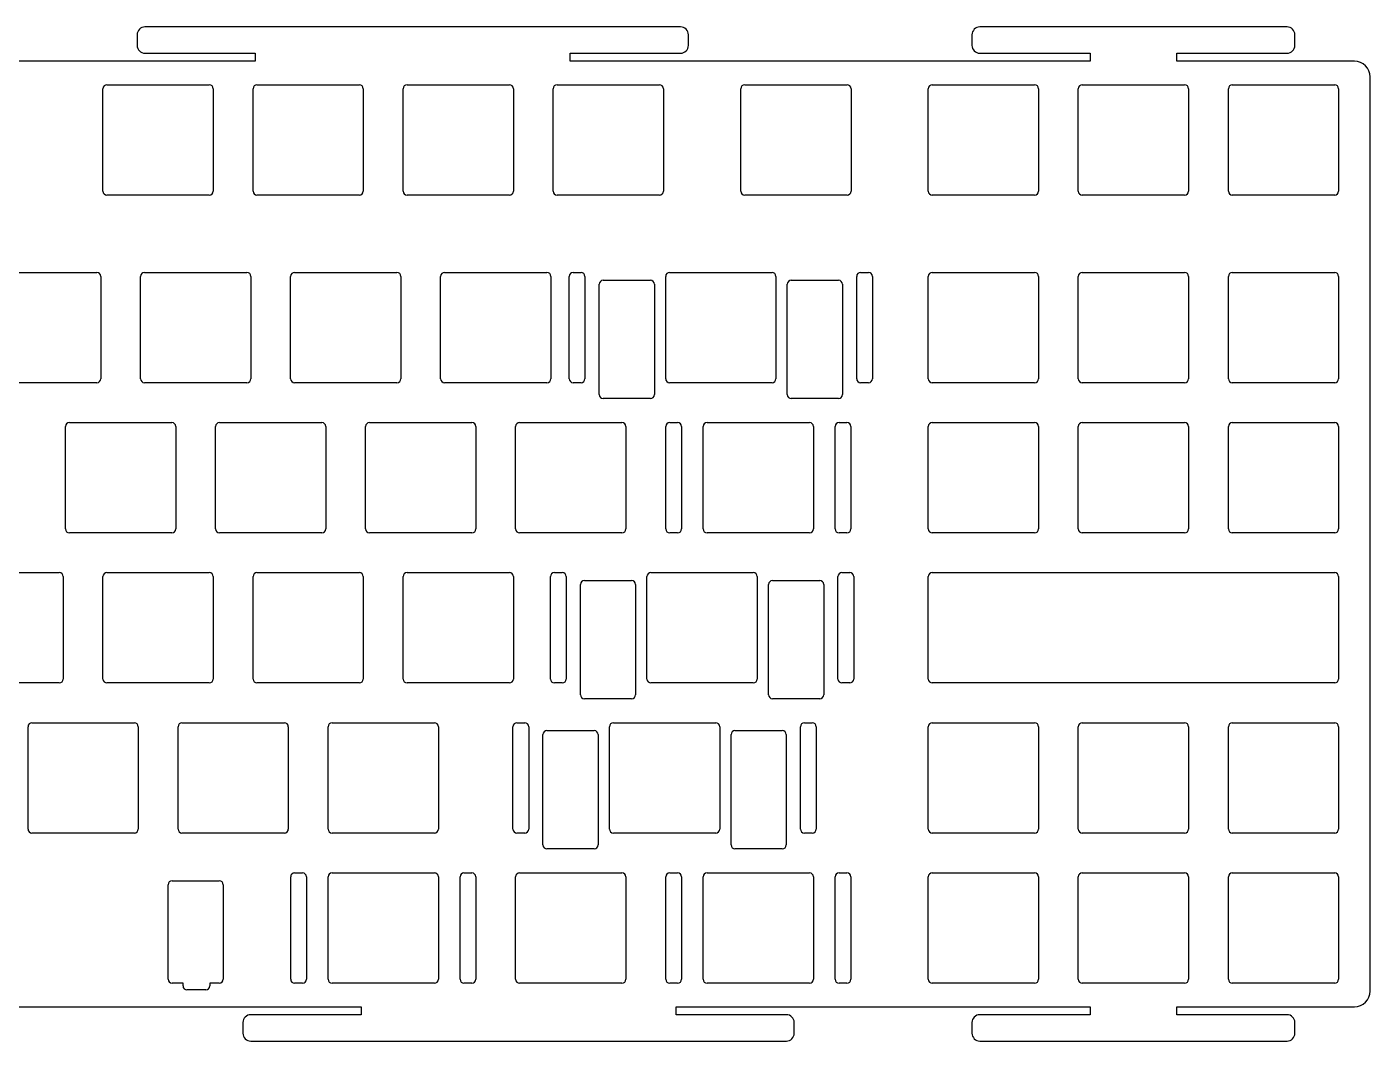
# Model space of a CAD drawing. Header units: millimetres. Extents: x -366 to -15, y -139 to -11.
# Drawn here: x -186 to -15.5, y -139.2 to -10.5 of the extents above; entities that cross this region are included whole.
import ezdxf

# ---------------------------------------------------------------- set-up
doc = ezdxf.new("R2010")
doc.units = ezdxf.units.MM
doc.header["$MEASUREMENT"] = 0

msp = doc.modelspace()

# ---------------------------------------------------------------- linework, layer by layer
for p, q in [((-172.01, -11.52, 0), (-172.01, -12.87, 0)), ((-103.01, -10.52, 0), (-171.01, -10.52, 0)), ((-102.01, -12.87, 0), (-102.01, -11.52, 0)), ((-66.01, -11.52, 0), (-66.01, -12.87, 0)), ((-26.01, -10.52, 0), (-65.01, -10.52, 0)), ((-25.01, -12.87, 0), (-25.01, -11.52, 0)), ((-157.01, -14.87, 0), (-224.52, -14.87, 0)), ((-171.01, -13.87, 0), (-157.01, -13.87, 0)), ((-157.01, -13.87, 0), (-157.01, -14.87, 0)), ((-117.01, -14.87, 0), (-117.01, -13.87, 0)), ((-117.01, -13.87, 0), (-103.01, -13.87, 0)), ((-51.01, -14.87, 0), (-117.01, -14.87, 0)), ((-65.01, -13.87, 0), (-51.01, -13.87, 0)), ((-51.01, -13.87, 0), (-51.01, -14.87, 0)), ((-40.01, -14.87, 0), (-40.01, -13.87, 0)), ((-40.01, -13.87, 0), (-26.01, -13.87, 0)), ((-17.46, -14.87, 0), (-40.01, -14.87, 0)), ((-15.46, -132.88, 0), (-15.46, -16.87, 0)), ((-176.34, -31.37, 0), (-176.34, -18.37, 0)), ((-175.84, -17.87, 0), (-162.84, -17.87, 0)), ((-162.34, -18.37, 0), (-162.34, -31.37, 0)), ((-157.29, -31.37, 0), (-157.29, -18.37, 0)), ((-156.79, -17.87, 0), (-143.79, -17.87, 0)), ((-143.29, -18.37, 0), (-143.29, -31.37, 0)), ((-138.24, -31.37, 0), (-138.24, -18.37, 0)), ((-137.74, -17.87, 0), (-124.74, -17.87, 0)), ((-124.24, -18.37, 0), (-124.24, -31.37, 0)), ((-119.19, -31.37, 0), (-119.19, -18.37, 0)), ((-118.69, -17.87, 0), (-105.69, -17.87, 0)), ((-105.19, -18.37, 0), (-105.19, -31.37, 0)), ((-95.37, -31.37, 0), (-95.37, -18.37, 0)), ((-94.87, -17.87, 0), (-81.87, -17.87, 0)), ((-81.37, -18.37, 0), (-81.37, -31.37, 0)), ((-71.56, -31.37, 0), (-71.56, -18.37, 0)), ((-71.06, -17.87, 0), (-58.06, -17.87, 0)), ((-57.56, -18.37, 0), (-57.56, -31.37, 0)), ((-52.51, -31.37, 0), (-52.51, -18.37, 0)), ((-52.01, -17.87, 0), (-39.01, -17.87, 0)), ((-38.51, -18.37, 0), (-38.51, -31.37, 0)), ((-33.46, -31.37, 0), (-33.46, -18.37, 0)), ((-32.96, -17.87, 0), (-19.96, -17.87, 0)), ((-19.46, -18.37, 0), (-19.46, -31.37, 0)), ((-162.84, -31.87, 0), (-175.84, -31.87, 0)), ((-143.79, -31.87, 0), (-156.79, -31.87, 0)), ((-124.74, -31.87, 0), (-137.74, -31.87, 0)), ((-105.69, -31.87, 0), (-118.69, -31.87, 0)), ((-81.87, -31.87, 0), (-94.87, -31.87, 0)), ((-58.06, -31.87, 0), (-71.06, -31.87, 0)), ((-39.01, -31.87, 0), (-52.01, -31.87, 0)), ((-19.96, -31.87, 0), (-32.96, -31.87, 0)), ((-190.12, -41.68, 0), (-177.12, -41.68, 0)), ((-176.62, -42.18, 0), (-176.62, -55.18, 0)), ((-171.57, -55.18, 0), (-171.57, -42.18, 0)), ((-171.07, -41.68, 0), (-158.07, -41.68, 0)), ((-157.57, -42.18, 0), (-157.57, -55.18, 0)), ((-152.52, -55.18, 0), (-152.52, -42.18, 0)), ((-152.02, -41.68, 0), (-139.02, -41.68, 0)), ((-138.52, -42.18, 0), (-138.52, -55.18, 0)), ((-133.47, -55.18, 0), (-133.47, -42.18, 0)), ((-132.97, -41.68, 0), (-119.97, -41.68, 0)), ((-119.47, -42.18, 0), (-119.47, -55.18, 0)), ((-117.15, -55.18, 0), (-117.15, -42.18, 0)), ((-116.65, -41.68, 0), (-115.65, -41.68, 0)), ((-115.15, -42.18, 0), (-115.15, -55.18, 0)), ((-104.9, -55.18, 0), (-104.9, -42.18, 0)), ((-104.4, -41.68, 0), (-91.4, -41.68, 0)), ((-90.9, -42.18, 0), (-90.9, -55.18, 0)), ((-80.65, -55.18, 0), (-80.65, -42.18, 0)), ((-80.15, -41.68, 0), (-79.15, -41.68, 0)), ((-78.65, -42.18, 0), (-78.65, -55.18, 0)), ((-71.56, -55.18, 0), (-71.56, -42.18, 0)), ((-71.06, -41.68, 0), (-58.06, -41.68, 0)), ((-57.56, -42.18, 0), (-57.56, -55.18, 0)), ((-52.51, -55.18, 0), (-52.51, -42.18, 0)), ((-52.01, -41.68, 0), (-39.01, -41.68, 0)), ((-38.51, -42.18, 0), (-38.51, -55.18, 0)), ((-33.46, -55.18, 0), (-33.46, -42.18, 0)), ((-32.96, -41.68, 0), (-19.96, -41.68, 0)), ((-19.46, -42.18, 0), (-19.46, -55.18, 0)), ((-113.34, -57.18, 0), (-113.34, -43.18, 0)), ((-112.84, -42.68, 0), (-106.84, -42.68, 0)), ((-106.34, -43.18, 0), (-106.34, -57.18, 0)), ((-89.46, -57.18, 0), (-89.46, -43.18, 0)), ((-88.96, -42.68, 0), (-82.96, -42.68, 0)), ((-82.46, -43.18, 0), (-82.46, -57.18, 0)), ((-177.12, -55.68, 0), (-190.12, -55.68, 0)), ((-158.07, -55.68, 0), (-171.07, -55.68, 0)), ((-139.02, -55.68, 0), (-152.02, -55.68, 0)), ((-119.97, -55.68, 0), (-132.97, -55.68, 0)), ((-115.65, -55.68, 0), (-116.65, -55.68, 0)), ((-91.4, -55.68, 0), (-104.4, -55.68, 0)), ((-79.15, -55.68, 0), (-80.15, -55.68, 0)), ((-58.06, -55.68, 0), (-71.06, -55.68, 0)), ((-39.01, -55.68, 0), (-52.01, -55.68, 0)), ((-19.96, -55.68, 0), (-32.96, -55.68, 0)), ((-106.84, -57.68, 0), (-112.84, -57.68, 0)), ((-82.96, -57.68, 0), (-88.96, -57.68, 0)), ((-181.1, -74.23, 0), (-181.1, -61.23, 0)), ((-180.6, -60.73, 0), (-167.6, -60.73, 0)), ((-167.1, -61.23, 0), (-167.1, -74.23, 0)), ((-162.05, -74.23, 0), (-162.05, -61.23, 0)), ((-161.55, -60.73, 0), (-148.55, -60.73, 0)), ((-148.05, -61.23, 0), (-148.05, -74.23, 0)), ((-143, -74.23, 0), (-143, -61.23, 0)), ((-142.5, -60.73, 0), (-129.5, -60.73, 0)), ((-129, -61.23, 0), (-129, -74.23, 0)), ((-123.95, -74.23, 0), (-123.95, -61.23, 0)), ((-123.45, -60.73, 0), (-110.45, -60.73, 0)), ((-109.95, -61.23, 0), (-109.95, -74.23, 0)), ((-104.89, -74.23, 0), (-104.89, -61.23, 0)), ((-104.39, -60.73, 0), (-103.39, -60.73, 0)), ((-102.89, -61.23, 0), (-102.89, -74.23, 0)), ((-100.14, -74.23, 0), (-100.14, -61.23, 0)), ((-99.64, -60.73, 0), (-86.64, -60.73, 0)), ((-86.14, -61.23, 0), (-86.14, -74.23, 0)), ((-83.39, -74.23, 0), (-83.39, -61.23, 0)), ((-82.89, -60.73, 0), (-81.89, -60.73, 0)), ((-81.39, -61.23, 0), (-81.39, -74.23, 0)), ((-71.56, -74.23, 0), (-71.56, -61.23, 0)), ((-71.06, -60.73, 0), (-58.06, -60.73, 0)), ((-57.56, -61.23, 0), (-57.56, -74.23, 0)), ((-52.51, -74.23, 0), (-52.51, -61.23, 0)), ((-52.01, -60.73, 0), (-39.01, -60.73, 0)), ((-38.51, -61.23, 0), (-38.51, -74.23, 0)), ((-33.46, -74.23, 0), (-33.46, -61.23, 0)), ((-32.96, -60.73, 0), (-19.96, -60.73, 0)), ((-19.46, -61.23, 0), (-19.46, -74.23, 0)), ((-167.6, -74.73, 0), (-180.6, -74.73, 0)), ((-148.55, -74.73, 0), (-161.55, -74.73, 0)), ((-129.5, -74.73, 0), (-142.5, -74.73, 0)), ((-110.45, -74.73, 0), (-123.45, -74.73, 0)), ((-103.39, -74.73, 0), (-104.39, -74.73, 0)), ((-86.64, -74.73, 0), (-99.64, -74.73, 0)), ((-81.89, -74.73, 0), (-82.89, -74.73, 0)), ((-58.06, -74.73, 0), (-71.06, -74.73, 0)), ((-39.01, -74.73, 0), (-52.01, -74.73, 0)), ((-19.96, -74.73, 0), (-32.96, -74.73, 0)), ((-194.89, -79.78, 0), (-181.89, -79.78, 0)), ((-175.84, -79.78, 0), (-162.84, -79.78, 0)), ((-156.79, -79.78, 0), (-143.79, -79.78, 0)), ((-137.74, -79.78, 0), (-124.74, -79.78, 0)), ((-119.03, -79.78, 0), (-118.03, -79.78, 0)), ((-106.78, -79.78, 0), (-93.78, -79.78, 0)), ((-82.53, -79.78, 0), (-81.53, -79.78, 0)), ((-71.06, -79.78, 0), (-19.96, -79.78, 0)), ((-181.39, -80.28, 0), (-181.39, -93.28, 0)), ((-176.34, -93.28, 0), (-176.34, -80.28, 0)), ((-162.34, -80.28, 0), (-162.34, -93.28, 0)), ((-157.29, -93.28, 0), (-157.29, -80.28, 0)), ((-143.29, -80.28, 0), (-143.29, -93.28, 0)), ((-138.24, -93.28, 0), (-138.24, -80.28, 0)), ((-124.24, -80.28, 0), (-124.24, -93.28, 0)), ((-119.53, -93.28, 0), (-119.53, -80.28, 0)), ((-117.53, -80.28, 0), (-117.53, -93.28, 0)), ((-115.72, -95.28, 0), (-115.72, -81.28, 0)), ((-115.22, -80.78, 0), (-109.22, -80.78, 0)), ((-108.72, -81.28, 0), (-108.72, -95.28, 0)), ((-107.28, -93.28, 0), (-107.28, -80.28, 0)), ((-93.28, -80.28, 0), (-93.28, -93.28, 0)), ((-91.84, -95.28, 0), (-91.84, -81.28, 0)), ((-91.34, -80.78, 0), (-85.34, -80.78, 0)), ((-84.84, -81.28, 0), (-84.84, -95.28, 0)), ((-83.03, -93.28, 0), (-83.03, -80.28, 0)), ((-81.03, -80.28, 0), (-81.03, -93.28, 0)), ((-71.56, -93.28, 0), (-71.56, -80.28, 0)), ((-19.46, -80.28, 0), (-19.46, -93.28, 0)), ((-181.89, -93.78, 0), (-194.89, -93.78, 0)), ((-162.84, -93.78, 0), (-175.84, -93.78, 0)), ((-143.79, -93.78, 0), (-156.79, -93.78, 0)), ((-124.74, -93.78, 0), (-137.74, -93.78, 0)), ((-118.03, -93.78, 0), (-119.03, -93.78, 0)), ((-93.78, -93.78, 0), (-106.78, -93.78, 0)), ((-81.53, -93.78, 0), (-82.53, -93.78, 0)), ((-19.96, -93.78, 0), (-71.06, -93.78, 0)), ((-109.22, -95.78, 0), (-115.22, -95.78, 0)), ((-85.34, -95.78, 0), (-91.34, -95.78, 0)), ((-185.36, -98.83, 0), (-172.36, -98.83, 0)), ((-166.31, -98.83, 0), (-153.31, -98.83, 0)), ((-147.26, -98.83, 0), (-134.26, -98.83, 0)), ((-123.79, -98.83, 0), (-122.79, -98.83, 0)), ((-111.54, -98.83, 0), (-98.54, -98.83, 0)), ((-87.29, -98.83, 0), (-86.29, -98.83, 0)), ((-71.06, -98.83, 0), (-58.06, -98.83, 0)), ((-52.01, -98.83, 0), (-39.01, -98.83, 0)), ((-32.96, -98.83, 0), (-19.96, -98.83, 0)), ((-185.86, -112.33, 0), (-185.86, -99.33, 0)), ((-171.86, -99.33, 0), (-171.86, -112.33, 0)), ((-166.81, -112.33, 0), (-166.81, -99.33, 0)), ((-152.81, -99.33, 0), (-152.81, -112.33, 0)), ((-147.76, -112.33, 0), (-147.76, -99.33, 0)), ((-133.76, -99.33, 0), (-133.76, -112.33, 0)), ((-124.29, -112.33, 0), (-124.29, -99.33, 0)), ((-122.29, -99.33, 0), (-122.29, -112.33, 0)), ((-120.48, -114.33, 0), (-120.48, -100.33, 0)), ((-119.98, -99.83, 0), (-113.98, -99.83, 0)), ((-113.48, -100.33, 0), (-113.48, -114.33, 0)), ((-112.04, -112.33, 0), (-112.04, -99.33, 0)), ((-98.04, -99.33, 0), (-98.04, -112.33, 0)), ((-96.6, -114.33, 0), (-96.6, -100.33, 0)), ((-96.1, -99.83, 0), (-90.1, -99.83, 0)), ((-89.6, -100.33, 0), (-89.6, -114.33, 0)), ((-87.79, -112.33, 0), (-87.79, -99.33, 0)), ((-85.79, -99.33, 0), (-85.79, -112.33, 0)), ((-71.56, -112.33, 0), (-71.56, -99.33, 0)), ((-57.56, -99.33, 0), (-57.56, -112.33, 0)), ((-52.51, -112.33, 0), (-52.51, -99.33, 0)), ((-38.51, -99.33, 0), (-38.51, -112.33, 0)), ((-33.46, -112.33, 0), (-33.46, -99.33, 0)), ((-19.46, -99.33, 0), (-19.46, -112.33, 0)), ((-172.36, -112.83, 0), (-185.36, -112.83, 0)), ((-153.31, -112.83, 0), (-166.31, -112.83, 0)), ((-134.26, -112.83, 0), (-147.26, -112.83, 0)), ((-122.79, -112.83, 0), (-123.79, -112.83, 0)), ((-98.54, -112.83, 0), (-111.54, -112.83, 0)), ((-86.29, -112.83, 0), (-87.29, -112.83, 0)), ((-58.06, -112.83, 0), (-71.06, -112.83, 0)), ((-39.01, -112.83, 0), (-52.01, -112.83, 0)), ((-19.96, -112.83, 0), (-32.96, -112.83, 0)), ((-113.98, -114.83, 0), (-119.98, -114.83, 0)), ((-90.1, -114.83, 0), (-96.1, -114.83, 0)), ((-167.57, -118.88, 0), (-161.57, -118.88, 0)), ((-152.51, -131.38, 0), (-152.51, -118.38, 0)), ((-152.01, -117.88, 0), (-151.01, -117.88, 0)), ((-150.51, -118.38, 0), (-150.51, -131.38, 0)), ((-147.76, -131.38, 0), (-147.76, -118.38, 0)), ((-147.26, -117.88, 0), (-134.26, -117.88, 0)), ((-133.76, -118.38, 0), (-133.76, -131.38, 0)), ((-131.01, -131.38, 0), (-131.01, -118.38, 0)), ((-130.51, -117.88, 0), (-129.51, -117.88, 0)), ((-129.01, -118.38, 0), (-129.01, -131.38, 0)), ((-123.95, -131.38, 0), (-123.95, -118.38, 0)), ((-123.45, -117.88, 0), (-110.45, -117.88, 0)), ((-109.95, -118.38, 0), (-109.95, -131.38, 0)), ((-104.89, -131.38, 0), (-104.89, -118.38, 0)), ((-104.39, -117.88, 0), (-103.39, -117.88, 0)), ((-102.89, -118.38, 0), (-102.89, -131.38, 0)), ((-100.14, -131.38, 0), (-100.14, -118.38, 0)), ((-99.64, -117.88, 0), (-86.64, -117.88, 0)), ((-86.14, -118.38, 0), (-86.14, -131.38, 0)), ((-83.39, -131.38, 0), (-83.39, -118.38, 0)), ((-82.89, -117.88, 0), (-81.89, -117.88, 0)), ((-81.39, -118.38, 0), (-81.39, -131.38, 0)), ((-71.56, -131.38, 0), (-71.56, -118.38, 0)), ((-71.06, -117.88, 0), (-58.06, -117.88, 0)), ((-57.56, -118.38, 0), (-57.56, -131.38, 0)), ((-52.51, -131.38, 0), (-52.51, -118.38, 0)), ((-52.01, -117.88, 0), (-39.01, -117.88, 0)), ((-38.51, -118.38, 0), (-38.51, -131.38, 0)), ((-33.46, -131.38, 0), (-33.46, -118.38, 0)), ((-32.96, -117.88, 0), (-19.96, -117.88, 0)), ((-19.46, -118.38, 0), (-19.46, -131.38, 0)), ((-168.07, -131.37, 0), (-168.07, -119.38, 0)), ((-161.07, -119.38, 0), (-161.07, -131.37, 0)), ((-166.18, -131.87, 0), (-167.57, -131.87, 0)), ((-166.18, -132.23, 0), (-166.18, -131.87, 0)), ((-163.28, -132.73, 0), (-165.68, -132.73, 0)), ((-161.57, -131.87, 0), (-162.78, -131.87, 0)), ((-162.78, -131.87, 0), (-162.78, -132.23, 0)), ((-151.01, -131.88, 0), (-152.01, -131.88, 0)), ((-134.26, -131.88, 0), (-147.26, -131.88, 0)), ((-129.51, -131.88, 0), (-130.51, -131.88, 0)), ((-110.45, -131.88, 0), (-123.45, -131.88, 0)), ((-103.39, -131.88, 0), (-104.39, -131.88, 0)), ((-86.64, -131.88, 0), (-99.64, -131.88, 0)), ((-81.89, -131.88, 0), (-82.89, -131.88, 0)), ((-58.06, -131.88, 0), (-71.06, -131.88, 0)), ((-39.01, -131.88, 0), (-52.01, -131.88, 0)), ((-19.96, -131.88, 0), (-32.96, -131.88, 0)), ((-216.1, -134.88, 0), (-143.58, -134.88, 0)), ((-143.58, -135.88, 0), (-157.58, -135.88, 0)), ((-143.58, -134.88, 0), (-143.58, -135.88, 0)), ((-103.58, -135.88, 0), (-103.58, -134.88, 0)), ((-103.58, -134.88, 0), (-51.01, -134.88, 0)), ((-89.58, -135.88, 0), (-103.58, -135.88, 0)), ((-51.01, -135.88, 0), (-65.01, -135.88, 0)), ((-51.01, -134.88, 0), (-51.01, -135.88, 0)), ((-40.01, -134.88, 0), (-17.46, -134.88, 0)), ((-40.01, -135.88, 0), (-40.01, -134.88, 0)), ((-26.01, -135.88, 0), (-40.01, -135.88, 0)), ((-158.58, -136.88, 0), (-158.58, -138.23, 0)), ((-88.58, -138.23, 0), (-88.58, -136.88, 0)), ((-66.01, -136.88, 0), (-66.01, -138.23, 0)), ((-25.01, -138.23, 0), (-25.01, -136.88, 0)), ((-157.58, -139.23, 0), (-89.58, -139.23, 0)), ((-65.01, -139.23, 0), (-26.01, -139.23, 0))]:
    msp.add_line(p, q)
at = {"extrusion": (0, -1.56598e-09, 1)}
msp.add_arc((-171.01, -11.52, 0), 1, 90, 180, dxfattribs=at)
for centre, radius, start, end in [((-103.01, -11.52, 0), 1, 0, 90), ((-26.01, -11.52, 0), 1, 0, 90), ((-171.01, -12.87, 0), 1, 180, 270), ((-65.01, -12.87, 0), 1, 180, 270), ((-17.46, -16.87, 0), 2, 0, 90), ((-162.84, -18.37, 0), 0.5, 0, 90), ((-143.79, -18.37, 0), 0.5, 0, 90), ((-124.74, -18.37, 0), 0.5, 0, 90), ((-105.69, -18.37, 0), 0.5, 0, 90), ((-81.87, -18.37, 0), 0.5, 0, 90), ((-58.06, -18.37, 0), 0.5, 0, 90), ((-39.01, -18.37, 0), 0.5, 0, 90), ((-19.96, -18.37, 0), 0.5, 0, 90), ((-175.84, -31.37, 0), 0.5, 180, 270), ((-156.79, -31.37, 0), 0.5, 180, 270), ((-137.74, -31.37, 0), 0.5, 180, 270), ((-118.69, -31.37, 0), 0.5, 180, 270), ((-94.87, -31.37, 0), 0.5, 180, 270), ((-71.06, -31.37, 0), 0.5, 180, 270), ((-52.01, -31.37, 0), 0.5, 180, 270), ((-32.96, -31.37, 0), 0.5, 180, 270), ((-177.12, -42.18, 0), 0.5, 0, 90), ((-158.07, -42.18, 0), 0.5, 0, 90), ((-139.02, -42.18, 0), 0.5, 0, 90), ((-119.97, -42.18, 0), 0.5, 0, 90), ((-115.65, -42.18, 0), 0.5, 0, 90), ((-91.4, -42.18, 0), 0.5, 0, 90), ((-79.15, -42.18, 0), 0.5, 0, 90), ((-58.06, -42.18, 0), 0.5, 0, 90), ((-39.01, -42.18, 0), 0.5, 0, 90), ((-19.96, -42.18, 0), 0.5, 0, 90), ((-106.84, -43.18, 0), 0.5, 0, 90), ((-82.96, -43.18, 0), 0.5, 0, 90), ((-171.07, -55.18, 0), 0.5, 180, 270), ((-152.02, -55.18, 0), 0.5, 180, 270), ((-132.97, -55.18, 0), 0.5, 180, 270), ((-116.65, -55.18, 0), 0.5, 180, 270), ((-104.4, -55.18, 0), 0.5, 180, 270), ((-80.15, -55.18, 0), 0.5, 180, 270), ((-71.06, -55.18, 0), 0.5, 180, 270), ((-52.01, -55.18, 0), 0.5, 180, 270), ((-32.96, -55.18, 0), 0.5, 180, 270), ((-112.84, -57.18, 0), 0.5, 180, 270), ((-88.96, -57.18, 0), 0.5, 180, 270), ((-167.6, -61.23, 0), 0.5, 0, 90), ((-148.55, -61.23, 0), 0.5, 0, 90), ((-129.5, -61.23, 0), 0.5, 0, 90), ((-110.45, -61.23, 0), 0.5, 0, 90), ((-103.39, -61.23, 0), 0.5, 0, 90), ((-86.64, -61.23, 0), 0.5, 0, 90), ((-81.89, -61.23, 0), 0.5, 0, 90), ((-58.06, -61.23, 0), 0.5, 0, 90), ((-39.01, -61.23, 0), 0.5, 0, 90), ((-19.96, -61.23, 0), 0.5, 0, 90), ((-180.6, -74.23, 0), 0.5, 180, 270), ((-161.55, -74.23, 0), 0.5, 180, 270), ((-142.5, -74.23, 0), 0.5, 180, 270), ((-123.45, -74.23, 0), 0.5, 180, 270), ((-104.39, -74.23, 0), 0.5, 180, 270), ((-99.64, -74.23, 0), 0.5, 180, 270), ((-82.89, -74.23, 0), 0.5, 180, 270), ((-71.06, -74.23, 0), 0.5, 180, 270), ((-52.01, -74.23, 0), 0.5, 180, 270), ((-32.96, -74.23, 0), 0.5, 180, 270), ((-181.89, -80.28, 0), 0.5, 0, 90), ((-162.84, -80.28, 0), 0.5, 0, 90), ((-143.79, -80.28, 0), 0.5, 0, 90), ((-124.74, -80.28, 0), 0.5, 0, 90), ((-118.03, -80.28, 0), 0.5, 0, 90), ((-93.78, -80.28, 0), 0.5, 0, 90), ((-81.53, -80.28, 0), 0.5, 0, 90), ((-19.96, -80.28, 0), 0.5, 0, 90), ((-109.22, -81.28, 0), 0.5, 0, 90), ((-85.34, -81.28, 0), 0.5, 0, 90), ((-175.84, -93.28, 0), 0.5, 180, 270), ((-156.79, -93.28, 0), 0.5, 180, 270), ((-137.74, -93.28, 0), 0.5, 180, 270), ((-119.03, -93.28, 0), 0.5, 180, 270), ((-106.78, -93.28, 0), 0.5, 180, 270), ((-82.53, -93.28, 0), 0.5, 180, 270), ((-71.06, -93.28, 0), 0.5, 180, 270), ((-115.22, -95.28, 0), 0.5, 180, 270), ((-91.34, -95.28, 0), 0.5, 180, 270), ((-172.36, -99.33, 0), 0.5, 0, 90), ((-153.31, -99.33, 0), 0.5, 0, 90), ((-134.26, -99.33, 0), 0.5, 0, 90), ((-122.79, -99.33, 0), 0.5, 0, 90), ((-98.54, -99.33, 0), 0.5, 0, 90), ((-86.29, -99.33, 0), 0.5, 0, 90), ((-58.06, -99.33, 0), 0.5, 0, 90), ((-39.01, -99.33, 0), 0.5, 0, 90), ((-19.96, -99.33, 0), 0.5, 0, 90), ((-113.98, -100.33, 0), 0.5, 0, 90), ((-90.1, -100.33, 0), 0.5, 0, 90), ((-185.36, -112.33, 0), 0.5, 180, 270), ((-166.31, -112.33, 0), 0.5, 180, 270), ((-147.26, -112.33, 0), 0.5, 180, 270), ((-123.79, -112.33, 0), 0.5, 180, 270), ((-111.54, -112.33, 0), 0.5, 180, 270), ((-87.29, -112.33, 0), 0.5, 180, 270), ((-71.06, -112.33, 0), 0.5, 180, 270), ((-52.01, -112.33, 0), 0.5, 180, 270), ((-32.96, -112.33, 0), 0.5, 180, 270), ((-119.98, -114.33, 0), 0.5, 180, 270), ((-96.1, -114.33, 0), 0.5, 180, 270), ((-161.57, -119.38, 0), 0.5, 0, 90), ((-151.01, -118.38, 0), 0.5, 0, 90), ((-134.26, -118.38, 0), 0.5, 0, 90), ((-129.51, -118.38, 0), 0.5, 0, 90), ((-110.45, -118.38, 0), 0.5, 0, 90), ((-103.39, -118.38, 0), 0.5, 0, 90), ((-86.64, -118.38, 0), 0.5, 0, 90), ((-81.89, -118.38, 0), 0.5, 0, 90), ((-58.06, -118.38, 0), 0.5, 0, 90), ((-39.01, -118.38, 0), 0.5, 0, 90), ((-19.96, -118.38, 0), 0.5, 0, 90), ((-167.57, -131.37, 0), 0.5, 180, 270), ((-165.68, -132.23, 0), 0.5, 180, 270), ((-152.01, -131.38, 0), 0.5, 180, 270), ((-147.26, -131.38, 0), 0.5, 180, 270), ((-130.51, -131.38, 0), 0.5, 180, 270), ((-123.45, -131.38, 0), 0.5, 180, 270), ((-104.39, -131.38, 0), 0.5, 180, 270), ((-99.64, -131.38, 0), 0.5, 180, 270), ((-82.89, -131.38, 0), 0.5, 180, 270), ((-71.06, -131.38, 0), 0.5, 180, 270), ((-52.01, -131.38, 0), 0.5, 180, 270), ((-32.96, -131.38, 0), 0.5, 180, 270), ((-89.58, -136.88, 0), 1, 0, 90), ((-26.01, -136.88, 0), 1, 0, 90), ((-157.58, -138.23, 0), 1, 180, 270), ((-65.01, -138.23, 0), 1, 180, 270)]:
    msp.add_arc(centre, radius, start, end)
at = {"extrusion": (0, -1.56597e-09, 1)}
for centre, radius, start, end in [((-65.01, -11.52, 0), 1, 90, 180), ((-71.06, -18.37, 0), 0.5, 90, 180), ((-105.69, -31.37, 0), 0.5, 270, 0), ((-39.01, -55.18, 0), 0.5, 270, 0), ((-19.96, -55.18, 0), 0.5, 270, 0), ((-181.89, -93.28, 0), 0.5, 270, 0), ((-19.96, -112.33, 0), 0.5, 270, 0)]:
    msp.add_arc(centre, radius, start, end, dxfattribs=at)
at = {"extrusion": (0, -1.56497e-09, 1)}
for centre in [(-103.01, -12.87, 0), (-26.01, -12.87, 0)]:
    msp.add_arc(centre, 1, 270, 0, dxfattribs=at)
at = {"extrusion": (0, -1.566e-09, 1)}
for centre, start, end in [((-175.84, -18.37, 0), 90, 180), ((-94.87, -18.37, 0), 90, 180), ((-171.07, -42.18, 0), 90, 180), ((-152.02, -42.18, 0), 90, 180), ((-52.01, -42.18, 0), 90, 180), ((-32.96, -42.18, 0), 90, 180), ((-104.39, -61.23, 0), 90, 180), ((-71.06, -61.23, 0), 90, 180), ((-137.74, -80.28, 0), 90, 180), ((-119.03, -80.28, 0), 90, 180), ((-143.79, -93.28, 0), 270, 0)]:
    msp.add_arc(centre, 0.5, start, end, dxfattribs=at)
at = {"extrusion": (0, -1.56593e-09, 1)}
for centre, start, end in [((-156.79, -18.37, 0), 90, 180), ((-118.69, -18.37, 0), 90, 180), ((-162.84, -31.37, 0), 270, 0), ((-143.79, -31.37, 0), 270, 0), ((-124.74, -31.37, 0), 270, 0), ((-81.87, -31.37, 0), 270, 0), ((-58.06, -31.37, 0), 270, 0), ((-39.01, -31.37, 0), 270, 0), ((-19.96, -31.37, 0), 270, 0), ((-112.84, -43.18, 0), 90, 180), ((-177.12, -55.18, 0), 270, 0), ((-158.07, -55.18, 0), 270, 0), ((-139.02, -55.18, 0), 270, 0), ((-119.97, -55.18, 0), 270, 0), ((-115.65, -55.18, 0), 270, 0), ((-91.4, -55.18, 0), 270, 0), ((-79.15, -55.18, 0), 270, 0), ((-58.06, -55.18, 0), 270, 0), ((-106.84, -57.18, 0), 270, 0), ((-82.96, -57.18, 0), 270, 0), ((-123.45, -61.23, 0), 90, 180), ((-99.64, -61.23, 0), 90, 180), ((-167.6, -74.23, 0), 270, 0), ((-148.55, -74.23, 0), 270, 0), ((-129.5, -74.23, 0), 270, 0), ((-110.45, -74.23, 0), 270, 0), ((-103.39, -74.23, 0), 270, 0), ((-81.89, -74.23, 0), 270, 0), ((-58.06, -74.23, 0), 270, 0), ((-39.01, -74.23, 0), 270, 0), ((-19.96, -74.23, 0), 270, 0), ((-71.06, -80.28, 0), 90, 180), ((-162.84, -93.28, 0), 270, 0), ((-124.74, -93.28, 0), 270, 0), ((-118.03, -93.28, 0), 270, 0), ((-81.53, -93.28, 0), 270, 0), ((-19.96, -93.28, 0), 270, 0), ((-109.22, -95.28, 0), 270, 0), ((-85.34, -95.28, 0), 270, 0), ((-71.06, -99.33, 0), 90, 180), ((-52.01, -99.33, 0), 90, 180), ((-172.36, -112.33, 0), 270, 0), ((-153.31, -112.33, 0), 270, 0), ((-134.26, -112.33, 0), 270, 0), ((-122.79, -112.33, 0), 270, 0), ((-58.06, -112.33, 0), 270, 0), ((-39.01, -112.33, 0), 270, 0), ((-113.98, -114.33, 0), 270, 0), ((-90.1, -114.33, 0), 270, 0), ((-167.57, -119.38, 0), 90, 180), ((-71.06, -118.38, 0), 90, 180), ((-32.96, -118.38, 0), 90, 180), ((-163.28, -132.23, 0), 270, 0), ((-110.45, -131.38, 0), 270, 0), ((-103.39, -131.38, 0), 270, 0), ((-86.64, -131.38, 0), 270, 0), ((-39.01, -131.38, 0), 270, 0)]:
    msp.add_arc(centre, 0.5, start, end, dxfattribs=at)
at = {"extrusion": (0, -1.56621e-09, 1)}
msp.add_arc((-137.74, -18.37, 0), 0.5, 90, 180, dxfattribs=at)
at = {"extrusion": (0, -1.56625e-09, 1)}
msp.add_arc((-52.01, -18.37, 0), 0.5, 90, 180, dxfattribs=at)
at = {"extrusion": (0, -1.56604e-09, 1)}
for centre in [(-32.96, -18.37, 0), (-132.97, -42.18, 0), (-180.6, -61.23, 0), (-82.89, -61.23, 0), (-52.01, -61.23, 0)]:
    msp.add_arc(centre, 0.5, 90, 180, dxfattribs=at)
at = {"extrusion": (0, -1.56596e-09, 1)}
for centre, start, end in [((-116.65, -42.18, 0), 90, 180), ((-93.78, -93.28, 0), 270, 0), ((-123.79, -99.33, 0), 90, 180), ((-87.29, -99.33, 0), 90, 180), ((-86.29, -112.33, 0), 270, 0), ((-82.89, -118.38, 0), 90, 180), ((-161.57, -131.37, 0), 270, 0), ((-151.01, -131.38, 0), 270, 0), ((-134.26, -131.38, 0), 270, 0), ((-129.51, -131.38, 0), 270, 0), ((-81.89, -131.38, 0), 270, 0)]:
    msp.add_arc(centre, 0.5, start, end, dxfattribs=at)
at = {"extrusion": (0, -1.56522e-09, 1)}
msp.add_arc((-104.4, -42.18, 0), 0.5, 90, 180, dxfattribs=at)
at = {"extrusion": (0, -1.56628e-09, 1)}
msp.add_arc((-80.15, -42.18, 0), 0.5, 90, 180, dxfattribs=at)
at = {"extrusion": (0, -1.56575e-09, 1)}
for centre in [(-71.06, -42.18, 0), (-32.96, -61.23, 0)]:
    msp.add_arc(centre, 0.5, 90, 180, dxfattribs=at)
at = {"extrusion": (0, -1.56746e-09, 1)}
for centre in [(-88.96, -43.18, 0), (-152.01, -118.38, 0)]:
    msp.add_arc(centre, 0.5, 90, 180, dxfattribs=at)
at = {"extrusion": (0, -1.56572e-09, 1)}
for centre in [(-161.55, -61.23, 0), (-142.5, -61.23, 0)]:
    msp.add_arc(centre, 0.5, 90, 180, dxfattribs=at)
at = {"extrusion": (0, -1.56618e-09, 1)}
for centre, start, end in [((-86.64, -74.23, 0), 270, 0), ((-156.79, -80.28, 0), 90, 180)]:
    msp.add_arc(centre, 0.5, start, end, dxfattribs=at)
at = {"extrusion": (0, -1.56589e-09, 1)}
for centre, start, end in [((-175.84, -80.28, 0), 90, 180), ((-111.54, -99.33, 0), 90, 180), ((-32.96, -99.33, 0), 90, 180), ((-98.54, -112.33, 0), 270, 0)]:
    msp.add_arc(centre, 0.5, start, end, dxfattribs=at)
at = {"extrusion": (0, -1.56533e-09, 1)}
msp.add_arc((-106.78, -80.28, 0), 0.5, 90, 180, dxfattribs=at)
at = {"extrusion": (0, -1.56579e-09, 1)}
msp.add_arc((-82.53, -80.28, 0), 0.5, 90, 180, dxfattribs=at)
at = {"extrusion": (0, -1.56504e-09, 1)}
msp.add_arc((-115.22, -81.28, 0), 0.5, 90, 180, dxfattribs=at)
at = {"extrusion": (0, -1.56525e-09, 1)}
msp.add_arc((-91.34, -81.28, 0), 0.5, 90, 180, dxfattribs=at)
at = {"extrusion": (0, -1.5676e-09, 1)}
msp.add_arc((-185.36, -99.33, 0), 0.5, 90, 180, dxfattribs=at)
at = {"extrusion": (0, -1.56557e-09, 1)}
for centre, radius, start, end in [((-166.31, -99.33, 0), 0.5, 90, 180), ((-52.01, -118.38, 0), 0.5, 90, 180), ((-58.06, -131.38, 0), 0.5, 270, 0), ((-26.01, -138.23, 0), 1, 270, 0)]:
    msp.add_arc(centre, radius, start, end, dxfattribs=at)
at = {"extrusion": (0, -1.56561e-09, 1)}
msp.add_arc((-147.26, -99.33, 0), 0.5, 90, 180, dxfattribs=at)
at = {"extrusion": (0, -1.5654e-09, 1)}
msp.add_arc((-119.98, -100.33, 0), 0.5, 90, 180, dxfattribs=at)
at = {"extrusion": (0, -1.56543e-09, 1)}
for centre in [(-96.1, -100.33, 0), (-147.26, -118.38, 0)]:
    msp.add_arc(centre, 0.5, 90, 180, dxfattribs=at)
at = {"extrusion": (0, -1.56547e-09, 1)}
for centre in [(-130.51, -118.38, 0), (-123.45, -118.38, 0), (-99.64, -118.38, 0)]:
    msp.add_arc(centre, 0.5, 90, 180, dxfattribs=at)
at = {"extrusion": (0, -1.56742e-09, 1)}
msp.add_arc((-104.39, -118.38, 0), 0.5, 90, 180, dxfattribs=at)
at = {"extrusion": (0, -1.56756e-09, 1)}
msp.add_arc((-19.96, -131.38, 0), 0.5, 270, 0, dxfattribs=at)
at = {"extrusion": (0, -1.56809e-09, 1)}
msp.add_arc((-17.46, -132.88, 0), 2, 270, 0, dxfattribs=at)
at = {"extrusion": (0, -1.56607e-09, 1)}
for centre, start, end in [((-157.58, -136.88, 0), 90, 180), ((-89.58, -138.23, 0), 270, 0)]:
    msp.add_arc(centre, 1, start, end, dxfattribs=at)
at = {"extrusion": (0, -1.56152e-09, 1)}
msp.add_arc((-65.01, -136.88, 0), 1, 90, 180, dxfattribs=at)

doc.saveas('drawing.dxf')
